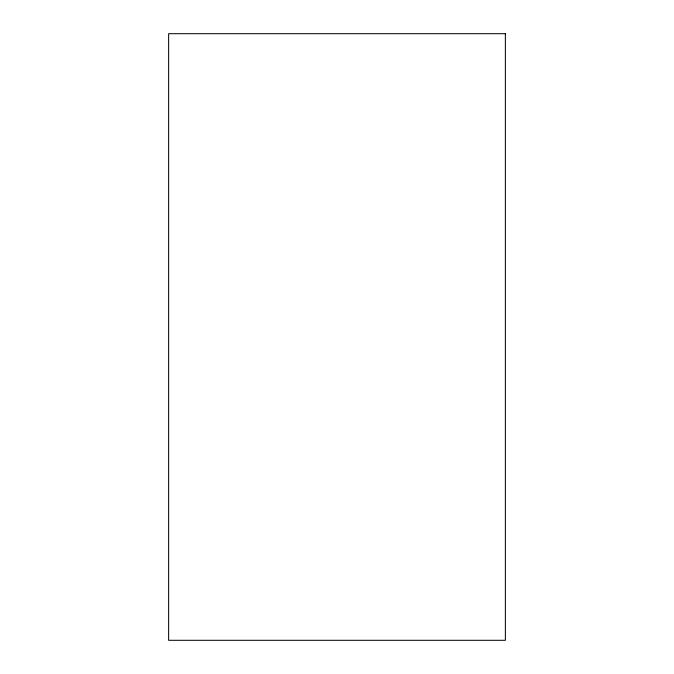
<?xml version="1.0" encoding="UTF-8"?>
<svg xmlns="http://www.w3.org/2000/svg" width="674" height="674" viewBox="0 0 674 674"><rect width="100%" height="100%" fill="white"/><g stroke="black" fill="none" stroke-linecap="round" stroke-linejoin="round"><path stroke-width="1.01" d="M505.374 33.7L168.626 33.7L168.626 640.3L505.374 640.3L505.374 33.7"/></g></svg>
